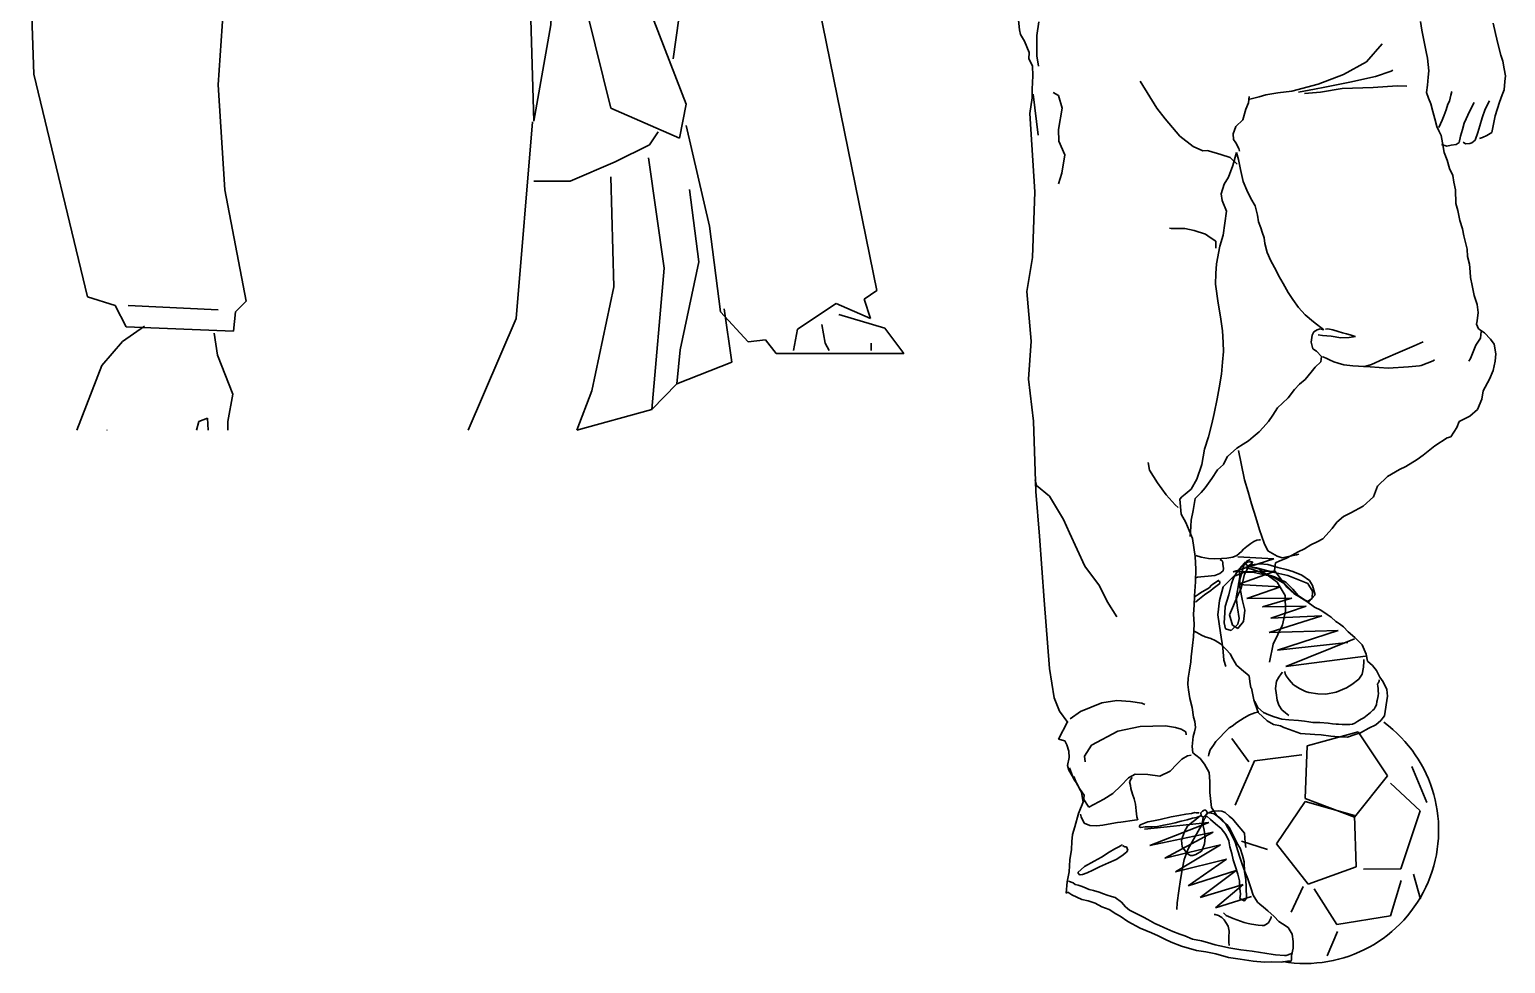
# Model space of a CAD drawing. Header units: millimetres. Extents: x -37049 to 129367, y 25385 to 90033.
# Drawn here: x 33742 to 34675, y 41241 to 41832 of the extents above; entities that cross this region are included whole.
import ezdxf

# ---------------------------------------------------------------- set-up
doc = ezdxf.new("R2010")
doc.units = ezdxf.units.MM
doc.header["$MEASUREMENT"] = 0
doc.linetypes.add('ACAD_ISO03W100', pattern=[30, 12, -18])
doc.layers.add('NKHUAT1', color=54, linetype='ACAD_ISO03W100', lineweight=15)
doc.layers.add('NNGUOI', color=2, linetype='Continuous', lineweight=30)

# ---------------------------------------------------------------- blocks, each defined once
blk = doc.blocks.new('A$C487950CD')
at = {"layer": 'NNGUOI', "ltscale": 1.4}
for p, q in [((310.03, 755.97), (263.91, 753.94)), ((348.69, 747.84), (310.03, 755.97)), ((263.91, 753.94), (235.43, 746.48)), ((366.33, 729.54), (348.69, 747.84)), ((235.43, 746.48), (217.11, 727.51)), ((258.49, 745.13), (234.07, 742.42)), ((281.55, 741.74), (258.49, 745.13)), ((289.69, 730.22), (281.55, 741.74)), ((289.01, 718.02), (289.69, 730.22)), ((377.86, 695.66), (366.33, 729.54)), ((217.11, 727.51), (208.29, 707.18)), ((279.51, 700.4), (289.01, 718.02)), ((208.29, 707.18), (206.94, 686.85)), ((268.66, 689.56), (279.51, 700.4)), ((377.86, 684.14), (377.86, 695.66)), ((206.94, 686.85), (210.33, 667.87)), ((251.02, 676), (258.49, 681.43)), ((258.49, 681.43), (268.66, 689.56)), ((375.82, 665.16), (377.86, 684.14)), ((232.03, 677.36), (223.89, 669.9)), ((239.49, 678.04), (232.03, 677.36)), ((246.96, 677.36), (239.49, 678.04)), ((250.35, 672.62), (246.96, 677.36)), ((210.33, 667.87), (219.15, 652.29)), ((223.89, 669.9), (223.89, 658.38)), ((316.82, 666.52), (325.63, 661.77)), ((338.52, 666.52), (316.82, 666.52)), ((337.84, 664.48), (332.42, 664.48)), ((333.09, 660.42), (337.84, 664.48)), ((354.8, 665.16), (365.65, 629.92)), ((358.87, 667.87), (371.75, 668.55)), ((371.08, 664.48), (360.22, 661.77)), ((368.36, 665.16), (362.26, 665.16)), ((371.75, 668.55), (371.08, 664.48)), ((381.25, 643.48), (375.82, 665.16)), ((219.83, 644.15), (223.22, 653.64)), ((223.89, 658.38), (227.29, 644.83)), ((325.63, 661.77), (333.09, 660.42)), ((219.15, 652.29), (219.83, 636.7)), ((227.29, 644.83), (240.17, 629.92)), ((219.83, 636.7), (215.76, 603.49)), ((380.57, 623.15), (381.25, 643.48)), ((240.17, 629.92), (248.99, 625.18)), ((248.99, 625.18), (253.74, 625.86)), ((365.65, 629.92), (359.55, 623.82)), ((375.82, 602.82), (380.57, 623.15)), ((355.48, 608.91), (330.38, 606.88)), ((330.38, 606.88), (346.66, 604.17)), ((215.76, 603.49), (220.5, 590.62)), ((364.97, 591.97), (375.82, 602.82)), ((220.5, 590.62), (227.96, 579.77)), ((240.17, 592.65), (256.45, 580.45)), ((363.61, 579.1), (364.97, 591.97)), ((227.96, 579.77), (223.22, 577.74)), ((256.45, 580.45), (280.87, 575.71)), ((352.08, 569.61), (363.61, 579.1)), ((223.22, 577.74), (219.83, 560.8)), ((241.53, 574.35), (225.25, 577.06)), ((318.85, 570.29), (241.53, 574.35)), ((280.87, 575.71), (308.68, 573)), ((297.15, 521.49), (318.85, 570.29)), ((219.83, 560.8), (268.66, 535.73)), ((318.85, 564.19), (328.35, 568.93)), ((328.35, 568.93), (335.81, 564.87)), ((335.81, 564.87), (341.23, 552.67)), ((367.68, 528.27), (336.48, 568.93)), ((336.48, 568.93), (352.08, 568.93)), ((352.08, 568.93), (367.68, 528.27)), ((215.68, 558.62), (195.34, 539.65)), ((231.96, 551.85), (269.94, 530.16)), ((326.99, 532.34), (314.1, 551.31)), ((341.23, 552.67), (342.59, 532.34)), ((363.54, 542.36), (397.46, 532.87)), ((195.34, 539.65), (168.21, 530.16)), ((227.89, 531.52), (200.76, 539.65)), ((268.66, 535.73), (288.33, 530.98)), ((342.59, 532.34), (326.99, 532.34)), ((397.46, 532.87), (424.59, 526.1)), ((143.79, 526.1), (113.95, 508.48)), ((168.21, 530.16), (143.79, 526.1)), ((244.17, 522.03), (227.89, 531.52)), ((269.94, 530.16), (301.14, 488.15)), ((288.33, 530.98), (297.15, 521.49)), ((326.92, 530.16), (343.2, 459.68)), ((373.04, 465.1), (341.84, 527.45)), ((368.97, 526.1), (387.96, 503.05)), ((393.39, 530.16), (405.6, 519.32)), ((424.59, 526.1), (455.79, 494.92)), ((255.02, 498.99), (244.17, 522.03)), ((405.6, 519.32), (416.45, 501.7)), ((113.95, 508.48), (92.24, 469.17)), ((280.8, 496.28), (255.02, 498.99)), ((269.94, 473.24), (280.8, 496.28)), ((387.96, 503.05), (401.53, 455.62)), ((416.45, 501.7), (404.24, 490.86)), ((455.79, 494.92), (466.64, 469.17)), ((301.14, 488.15), (326.92, 436.64)), ((404.24, 490.86), (430.01, 489.5)), ((430.01, 489.5), (427.3, 452.91)), ((92.24, 469.17), (47.48, 410.89)), ((280.8, 451.55), (269.94, 473.24)), ((466.64, 469.17), (491.05, 371.59)), ((343.2, 459.68), (349.98, 344.48)), ((383.89, 387.85), (373.04, 465.1)), ((305.21, 381.07), (280.8, 451.55)), ((401.53, 455.62), (404.24, 375.65)), ((427.3, 452.91), (416.45, 374.3)), ((326.92, 436.64), (333.7, 356.68)), ((47.48, 410.89), (21.7, 367.52)), ((394.74, 259.09), (383.89, 387.85)), ((316.07, 288.91), (305.21, 381.07)), ((404.24, 375.65), (394.74, 298.4)), ((416.45, 374.3), (401.53, 264.51)), ((435.44, 379.72), (424.59, 359.39)), ((21.7, 367.52), (6.78, 339.06)), ((491.05, 371.59), (496.48, 295.69)), ((333.7, 356.68), (329.63, 256.38)), ((424.59, 359.39), (406.95, 234.7)), ((124.8, 297.04), (156, 353.97)), ((156, 353.97), (158.71, 334.99)), ((6.78, 339.06), (0, 309.24)), ((349.98, 344.48), (352.69, 263.16)), ((0, 309.24), (2.71, 225.21)), ((116.66, 292.98), (124.8, 297.04)), ((123.44, 280.78), (116.66, 292.98)), ((496.48, 295.69), (503.26, 280.78)), ((119.37, 218.43), (123.44, 280.78)), ((318.78, 195.39), (316.07, 288.91)), ((503.26, 280.78), (499.19, 267.22)), ((352.69, 263.16), (367.61, 203.52)), ((499.19, 267.22), (535.82, 88.32)), ((329.63, 256.38), (318.78, 195.39)), ((415.09, 206.23), (394.74, 259.09)), ((2.71, 225.21), (36.63, 84.25)), ((123.44, 152.02), (119.37, 218.43)), ((411.02, 184.55), (415.09, 206.23)), ((367.61, 203.52), (411.02, 184.55)), ((307.73, 70.66), (318.09, 194.89)), ((392.03, 180.48), (397.46, 188.61)), ((430.01, 128.98), (415.09, 192.68)), ((370.33, 169.64), (392.03, 180.48)), ((341.84, 157.44), (370.33, 169.64)), ((391.37, 172.11), (401.32, 102.52)), ((367.49, 160.18), (369.48, 90.59)), ((137.01, 81.54), (123.44, 152.02)), ((318.78, 157.44), (341.84, 157.44)), ((417.25, 152.23), (423.22, 106.5)), ((436.79, 74.77), (430.01, 128.98)), ((423.22, 106.5), (411.28, 50.82)), ((401.32, 102.52), (393.36, 13.04)), ((36.63, 84.25), (54.26, 78.83)), ((369.48, 90.59), (355.55, 24.97)), ((535.82, 88.32), (527.68, 82.9)), ((54.26, 78.83), (61.04, 65.28)), ((62.4, 78.83), (119.37, 76.12)), ((128.87, 62.57), (130.22, 74.77)), ((130.22, 74.77), (137.01, 81.54)), ((454.43, 55.79), (436.79, 74.77)), ((439.14, 76.67), (443.96, 42.93)), ((510.05, 80.19), (485.63, 63.92)), ((531.75, 70.7), (510.05, 80.19)), ((527.68, 82.9), (531.75, 70.7)), ((72.7, 65.68), (58.71, 56)), ((277.26, 0), (307.73, 70.66)), ((503.07, 54.93), (500.92, 66.75)), ((511.67, 73.2), (540.72, 64.6)), ((58.71, 56), (45.8, 40.95)), ((61.04, 65.28), (128.87, 62.57)), ((118.96, 47.4), (116.81, 61.38)), ((465.28, 57.15), (454.43, 55.79)), ((472.14, 48.58), (465.28, 57.15)), ((485.63, 63.92), (482.93, 50.46)), ((128.65, 22.68), (118.96, 47.4)), ((411.28, 50.82), (409.32, 29.38)), ((505.59, 50.46), (503.07, 54.93)), ((532.12, 54.93), (532.12, 50.46)), ((45.8, 40.95), (29.98, 0)), ((125.42, 5.48), (128.65, 22.68)), ((355.55, 24.97), (346.03, 0)), ((48.93, 0), (49.03, 0.1)), ((49.03, 0.1), (48.99, 0)), ((105.63, 0), (107.13, 5.48)), ((107.13, 5.48), (112.51, 7.63)), ((112.51, 7.63), (113.05, 0)), ((125.42, 0), (125.42, 5.48))]:
    blk.add_line(p, q, dxfattribs=at)
at = {"layer": 'NNGUOI'}
for points in [[(472.14, 48.58), (552.75, 48.58), (540.72, 64.6)], [(346.03, 0), (346.03, 0), (393.36, 13.04), (409.32, 29.38), (443.96, 42.93)]]:
    blk.add_lwpolyline(points, dxfattribs=at)
blk = doc.blocks.new('A$C35621069')
at = {"layer": 'NNGUOI'}
for p, q in [((106.46, 595.58), (107.29, 589.51)), ((107.29, 589.51), (107.88, 586.7)), ((119.51, 594.56), (118.16, 586.01)), ((361.63, 589.36), (360.76, 594.82)), ((363.23, 580.93), (361.63, 589.36)), ((408.06, 587.19), (406.65, 593.76)), ((107.88, 586.7), (110.36, 582.37)), ((110.36, 582.37), (111.82, 578.72)), ((111.82, 578.72), (113.28, 575.23)), ((118.16, 586.01), (118.18, 579.38)), ((118.18, 579.38), (118.22, 573.05)), ((326.55, 569.27), (336.5, 580.79)), ((364.26, 575.61), (363.23, 580.93)), ((409.9, 579.97), (408.06, 587.19)), ((411.47, 573.54), (409.9, 579.97)), ((113.28, 575.23), (113.17, 571.23)), ((113.17, 571.23), (115.49, 566.75)), ((118.22, 573.05), (119.19, 566.66)), ((312.11, 561.33), (326.55, 569.27)), ((365.22, 571.54), (364.26, 575.61)), ((365.93, 563.62), (365.22, 571.54)), ((412.76, 569.75), (411.47, 573.54)), ((413.67, 564.91), (412.76, 569.75)), ((115.69, 560.42), (115.28, 551.96)), ((115.49, 566.75), (115.69, 560.42)), ((295.99, 555.13), (312.11, 561.33)), ((316.01, 556.48), (332.31, 560.13)), ((332.31, 560.13), (342.14, 563.38)), ((342.14, 563.38), (343.31, 563.98)), ((365.66, 559.63), (365.93, 563.62)), ((414.45, 560.39), (413.67, 564.91)), ((414.06, 556.87), (414.45, 560.39)), ((115.28, 551.96), (115.22, 546.57)), ((193.94, 540.09), (183.48, 557.18)), ((270.54, 549.65), (279.4, 550.73)), ((279.4, 550.73), (295.99, 555.13)), ((283.51, 550.1), (293.6, 552.09)), ((293.6, 552.09), (300.19, 553.32)), ((297.55, 550.21), (311.18, 552.44)), ((300.19, 553.32), (316.01, 556.48)), ((311.18, 552.44), (330.9, 553)), ((330.9, 553), (346, 554.06)), ((346, 554.06), (352.07, 554.02)), ((364.56, 549.99), (365.17, 554.57)), ((365.17, 554.57), (365.66, 559.63)), ((380.48, 550.62), (379.86, 548.2)), ((412.27, 548.5), (413.56, 551.66)), ((413.56, 551.66), (414.06, 556.87)), ((115.22, 546.57), (113.71, 536.64)), ((119.06, 522.97), (115.92, 548.95)), ((128.45, 549.98), (131.9, 548.1)), ((131.9, 548.1), (134.12, 539.99)), ((250.28, 539.41), (251.91, 543.42)), ((251.91, 543.42), (252.33, 547.35)), ((252.79, 545.74), (258.66, 547.28)), ((258.66, 547.28), (262.99, 548.51)), ((262.99, 548.51), (270.54, 549.65)), ((287.29, 549.34), (297.55, 550.21)), ((365.7, 546.36), (364.56, 549.99)), ((367.31, 542.71), (365.7, 546.36)), ((368.53, 537.85), (367.31, 542.71)), ((377.94, 542.46), (376.93, 538.98)), ((379, 544.55), (377.94, 542.46)), ((379.86, 548.2), (379, 544.55)), ((391.85, 538.3), (394.67, 543.66)), ((401.64, 539.49), (404.3, 544.56)), ((407.84, 535.22), (410.57, 543.83)), ((410.57, 543.83), (412.27, 548.5)), ((113.71, 536.64), (116.85, 487.03)), ((134.12, 539.99), (131.88, 526.59)), ((199.24, 533.34), (193.94, 540.09)), ((208.58, 522.38), (199.24, 533.34)), ((243.95, 528.35), (248.42, 532.56)), ((248.42, 532.56), (250.28, 539.41)), ((369.77, 533.29), (368.53, 537.85)), ((370.98, 528.43), (369.77, 533.29)), ((374.48, 532.36), (372.32, 527.72)), ((375.79, 535.67), (374.48, 532.36)), ((376.93, 538.98), (375.79, 535.67)), ((388.4, 530.51), (391.85, 538.3)), ((398.15, 528.78), (399.73, 533.91)), ((399.73, 533.91), (401.64, 539.49)), ((405.74, 524.57), (407.84, 535.22)), ((131.88, 526.59), (132.13, 519.08)), ((242.18, 523.86), (243.95, 528.35)), ((242.44, 520.13), (242.18, 523.86)), ((372.35, 525.71), (370.98, 528.43)), ((373.84, 522.68), (372.35, 525.71)), ((374.62, 518.16), (373.84, 522.68)), ((386, 522.34), (387.21, 526.57)), ((387.21, 526.57), (388.4, 530.51)), ((395.25, 519.87), (396.95, 524.54)), ((396.95, 524.54), (398.15, 528.78)), ((399.98, 521.4), (402.69, 522.77)), ((402.69, 522.77), (405.74, 524.57)), ((132.13, 519.08), (135.91, 510.43)), ((216.92, 515.69), (208.58, 522.38)), ((223.18, 513.1), (216.92, 515.69)), ((225.93, 513.29), (223.18, 513.1)), ((226.63, 513.1), (225.93, 513.29)), ((243.89, 518.08), (242.44, 520.13)), ((245.96, 514.43), (243.89, 518.08)), ((246.24, 512.86), (245.96, 514.43)), ((373.93, 517.13), (377.4, 515.97)), ((375.74, 511.91), (374.62, 518.16)), ((377.4, 515.97), (380.07, 516.72)), ((380.07, 516.72), (383.19, 517.13)), ((383.19, 517.13), (385.12, 518.38)), ((385.12, 518.38), (386, 522.34)), ((387.6, 518.53), (389.07, 517.5)), ((389.07, 517.5), (392.01, 517.62)), ((392.01, 517.62), (393.27, 518)), ((393.27, 518), (395.25, 519.87)), ((398.08, 520.76), (399.98, 521.4)), ((135.91, 510.43), (133.95, 499.01)), ((234.54, 510.7), (226.63, 513.1)), ((240.48, 508.75), (234.54, 510.7)), ((244.78, 504.55), (240.48, 508.75)), ((242.09, 503.86), (244.49, 512.03)), ((244.49, 512.03), (245.74, 507.63)), ((245.74, 507.63), (246.86, 501.23)), ((377.59, 507.16), (375.74, 511.91)), ((379.08, 501.82), (377.59, 507.16)), ((133.95, 499.01), (131.8, 492.15)), ((236.52, 491.89), (239.29, 496.49)), ((239.29, 496.49), (242.09, 503.86)), ((246.86, 501.23), (248.67, 493.71)), ((381.25, 497.36), (379.08, 501.82)), ((381.9, 493.15), (381.25, 497.36)), ((116.85, 487.03), (115.46, 445.59)), ((234.72, 485.84), (236.52, 491.89)), ((235.37, 481.64), (234.72, 485.84)), ((248.67, 493.71), (250.92, 488.16)), ((250.92, 488.16), (253.5, 482.9)), ((382.82, 488.46), (381.9, 493.15)), ((383.15, 479.65), (382.82, 488.46)), ((238, 474.83), (235.37, 481.64)), ((253.5, 482.9), (256.12, 478.25)), ((256.12, 478.25), (257.57, 472.29)), ((384.26, 475.41), (383.15, 479.65)), ((236.06, 459.69), (238, 474.83)), ((257.57, 472.29), (258.23, 468.24)), ((258.23, 468.24), (259.81, 464.27)), ((385.53, 469), (384.26, 475.41)), ((387.19, 463.8), (385.53, 469)), ((203.09, 464.02), (202.08, 464.1)), ((211.65, 464.02), (203.09, 464.02)), ((217.54, 462.65), (211.65, 464.02)), ((224.75, 460.32), (217.54, 462.65)), ((227.68, 458.14), (224.75, 460.32)), ((231.36, 455.86), (227.68, 458.14)), ((233.9, 452.74), (236.06, 459.69)), ((259.81, 464.27), (260.72, 461.59)), ((260.72, 461.59), (261.87, 458.12)), ((261.87, 458.12), (262.39, 454.38)), ((388.12, 459.26), (387.19, 463.8)), ((390.18, 450.8), (388.12, 459.26)), ((231.42, 451.4), (231.36, 455.86)), ((231.77, 441.62), (233.9, 452.74)), ((262.39, 454.38), (263.87, 448.73)), ((263.87, 448.73), (266.14, 443.49)), ((390.48, 446.15), (390.18, 450.8)), ((115.46, 445.59), (111.86, 424.08)), ((231.36, 435.48), (231.77, 441.62)), ((266.14, 443.49), (269.44, 437.41)), ((391.7, 441.29), (390.48, 446.15)), ((392.16, 436.63), (391.7, 441.29)), ((231.07, 428.71), (231.36, 435.48)), ((269.44, 437.41), (270.92, 434.23)), ((270.92, 434.23), (273.82, 429.1)), ((392.38, 432.91), (392.16, 436.63)), ((393.43, 427.91), (392.38, 432.91)), ((111.86, 424.08), (114.54, 392.78)), ((232.74, 416.72), (231.07, 428.71)), ((273.82, 429.1), (276.99, 423.49)), ((276.99, 423.49), (280.08, 418.96)), ((394.56, 421.66), (393.43, 427.91)), ((396.48, 415.83), (394.56, 421.66)), ((234.32, 408.13), (232.74, 416.72)), ((280.08, 418.96), (283.6, 413.95)), ((283.6, 413.95), (287.77, 409.35)), ((397.08, 410.85), (396.48, 415.83)), ((396.56, 405.49), (397.08, 410.85)), ((235.58, 399.26), (234.32, 408.13)), ((287.77, 409.35), (293.03, 404.99)), ((293.03, 404.99), (299.64, 399.92)), ((396.12, 403.51), (396.56, 405.49)), ((397.46, 400.49), (396.12, 403.51)), ((114.54, 392.78), (112.93, 368.68)), ((236.01, 391.82), (235.58, 399.26)), ((292.31, 396.4), (291.56, 392.13)), ((291.56, 392.13), (292.66, 387.89)), ((293.23, 398.65), (292.31, 396.4)), ((295.47, 399.89), (293.23, 398.65)), ((297.35, 400.38), (295.47, 399.89)), ((298.78, 396.31), (296.07, 396.64)), ((299.64, 399.92), (297.35, 400.38)), ((304.18, 395.92), (298.78, 396.31)), ((300.66, 400.34), (302.22, 400.4)), ((302.22, 400.4), (305.29, 399.85)), ((310.41, 394.76), (304.18, 395.92)), ((305.29, 399.85), (308.75, 398.7)), ((308.75, 398.7), (311.41, 397.91)), ((315.6, 394.97), (310.41, 394.76)), ((311.41, 397.91), (313.97, 397.22)), ((313.97, 397.22), (316.26, 396.66)), ((319.63, 395.56), (315.6, 394.97)), ((316.26, 396.66), (317.51, 396.18)), ((317.51, 396.18), (318.74, 395.91)), ((318.74, 395.91), (319.63, 395.56)), ((356.8, 389.7), (362.42, 392.35)), ((398.67, 394.57), (395.77, 390.16)), ((401.15, 397.93), (397.46, 400.49)), ((399.06, 398.86), (398.67, 394.57)), ((404.9, 393.98), (401.15, 397.93)), ((407.3, 390.73), (404.9, 393.98)), ((235.64, 379.36), (236.25, 386.1)), ((236.25, 386.1), (236.01, 391.82)), ((292.66, 387.89), (294.88, 386.36)), ((294.88, 386.36), (298.05, 383.06)), ((298.05, 383.06), (297.67, 379.69)), ((298.93, 382.93), (298.93, 382.88)), ((298.93, 382.88), (300.99, 381.95)), ((337.09, 381.39), (347.95, 386)), ((347.95, 386), (356.8, 389.7)), ((393.99, 385.88), (392.37, 381.77)), ((395.77, 390.16), (393.99, 385.88)), ((408.44, 384.64), (407.3, 390.73)), ((407.98, 380.05), (408.44, 384.64)), ((234.83, 371.85), (235.64, 379.36)), ((294.05, 376.23), (291.52, 373.01)), ((297.67, 379.69), (294.05, 376.23)), ((300.99, 381.95), (303.15, 380.87)), ((303.15, 380.87), (305.93, 379.52)), ((305.93, 379.52), (308.76, 378.74)), ((308.76, 378.74), (312.29, 377.76)), ((312.29, 377.76), (317.88, 377.17)), ((317.88, 377.17), (328.86, 376.4)), ((324.78, 376.48), (329.79, 378.01)), ((328.86, 376.4), (340.18, 375.66)), ((329.79, 378.01), (337.09, 381.39)), ((340.18, 375.66), (353.21, 376.46)), ((353.21, 376.46), (360.1, 377.1)), ((360.1, 377.1), (361.21, 377.38)), ((361.21, 377.38), (368.82, 380.17)), ((368.82, 380.17), (369.64, 380.85)), ((392.37, 381.77), (391.37, 380)), ((404.45, 368.71), (406.66, 374.12)), ((406.66, 374.12), (407.98, 380.05)), ((112.93, 368.68), (116.11, 342.18)), ((233.33, 363.16), (234.83, 371.85)), ((284.23, 365.47), (281.07, 362.13)), ((287.82, 368.47), (284.23, 365.47)), ((291.52, 373.01), (287.82, 368.47)), ((400.25, 361.28), (404.45, 368.71)), ((230.25, 347.02), (232.24, 356.14)), ((232.24, 356.14), (233.33, 363.16)), ((277.02, 356.85), (273.41, 353.55)), ((281.07, 362.13), (277.02, 356.85)), ((396.68, 349.49), (399.58, 355.93)), ((399.58, 355.93), (400.25, 361.28)), ((228.88, 340.47), (230.25, 347.02)), ((267.35, 345.93), (264.6, 341.79)), ((270.27, 350.52), (267.35, 345.93)), ((273.41, 353.55), (270.27, 350.52)), ((391.92, 345.18), (396.68, 349.49)), ((116.11, 342.18), (117.58, 297.53)), ((226.63, 332.14), (228.88, 340.47)), ((261.28, 338.16), (258.62, 335.41)), ((264.6, 341.79), (261.28, 338.16)), ((379.8, 332.26), (383.59, 338.18)), ((383.59, 338.18), (385.23, 341.92)), ((385.23, 341.92), (391.92, 345.18)), ((224.11, 324.44), (226.63, 332.14)), ((248.54, 327.6), (244.51, 324.93)), ((252.07, 329.67), (248.54, 327.6)), ((255.02, 332.25), (252.07, 329.67)), ((258.62, 335.41), (255.02, 332.25)), ((369.7, 326.46), (377.59, 331.48)), ((377.59, 331.48), (379.8, 332.26)), ((222.38, 314.69), (224.11, 324.44)), ((238.76, 319.76), (236.12, 314.85)), ((244.51, 324.93), (238.76, 319.76)), ((247.26, 315.34), (245.64, 323.47)), ((351.4, 313.49), (358.64, 317.94)), ((358.64, 317.94), (362.37, 320.62)), ((362.37, 320.62), (369.7, 326.46)), ((189.36, 311.19), (188.47, 315.96)), ((194.49, 303.05), (189.36, 311.19)), ((219.3, 305.48), (222.38, 314.69)), ((232.34, 311.4), (228.89, 305.92)), ((236.11, 314.7), (232.34, 311.4)), ((236.12, 314.85), (236.11, 314.7)), ((249.5, 305.01), (247.26, 315.34)), ((339.87, 307.01), (347.42, 311.59)), ((347.42, 311.59), (351.4, 313.49)), ((117.12, 305), (117.93, 301.37)), ((117.93, 301.37), (126.14, 294.59)), ((199.85, 295.49), (194.49, 303.05)), ((211.88, 295.95), (215.64, 299.1)), ((215.64, 299.1), (219.3, 305.48)), ((224.64, 300.04), (221.97, 296.98)), ((228.89, 305.92), (224.64, 300.04)), ((251.77, 297.46), (249.5, 305.01)), ((330.99, 294.18), (333.45, 300.96)), ((333.45, 300.96), (339.87, 307.01)), ((117.58, 297.53), (119.88, 269.31)), ((126.14, 294.59), (135.04, 279.83)), ((205.55, 289.1), (199.85, 295.49)), ((208.58, 292.78), (209.76, 294.24)), ((209.49, 283.31), (208.58, 292.78)), ((209.76, 294.24), (211.88, 295.95)), ((218.33, 293.21), (216.89, 285.59)), ((221.97, 296.98), (218.33, 293.21)), ((253.89, 289.91), (251.77, 297.46)), ((256.7, 281.09), (253.89, 289.91)), ((324.43, 288.29), (330.99, 294.18)), ((207.46, 287.43), (205.55, 289.1)), ((212.38, 278.03), (209.49, 283.31)), ((216.89, 285.59), (215.72, 279.5)), ((258.96, 273.38), (256.7, 281.09)), ((307.87, 278.29), (312.12, 281.86)), ((312.12, 281.86), (316.75, 284.18)), ((316.75, 284.18), (324.43, 288.29)), ((135.04, 279.83), (138.8, 271.59)), ((138.8, 271.59), (148.42, 250.51)), ((216.64, 267.87), (212.38, 278.03)), ((215.36, 271.81), (215.03, 269.21)), ((215.72, 279.5), (215.36, 271.81)), ((261.78, 264.86), (258.96, 273.38)), ((298.99, 267.62), (304.83, 274.33)), ((304.83, 274.33), (307.87, 278.29)), ((119.88, 269.31), (122.71, 228.85)), ((218.35, 256.5), (216.64, 267.87)), ((250.93, 262.88), (248.85, 261.11)), ((253.47, 264.84), (250.93, 262.88)), ((255.39, 266.08), (253.47, 264.84)), ((257.34, 266.93), (255.39, 266.08)), ((258.94, 267.04), (257.34, 266.93)), ((259.61, 267.01), (258.94, 267.04)), ((264.24, 260.07), (261.78, 264.86)), ((283.48, 259.4), (287.32, 261.46)), ((287.32, 261.46), (291.33, 263.82)), ((291.33, 263.82), (295.31, 265.71)), ((295.31, 265.71), (298.99, 267.62)), ((218.59, 248.61), (218.35, 256.5)), ((222.03, 256.07), (218.67, 257.26)), ((226.7, 255.32), (222.03, 256.07)), ((230.4, 255.11), (226.7, 255.32)), ((234.87, 255.26), (230.4, 255.11)), ((234.04, 254.69), (235.45, 253.6)), ((238.27, 255.5), (234.87, 255.26)), ((235.45, 253.6), (235.78, 252.83)), ((235.78, 252.83), (235.72, 251.68)), ((242.17, 256.09), (238.27, 255.5)), ((244.57, 257.21), (242.17, 256.09)), ((242.35, 246.87), (268, 255.04)), ((247.54, 259.63), (244.57, 257.21)), ((268, 255.04), (245.3, 256.35)), ((246.03, 248.79), (249.45, 252.44)), ((248.85, 261.11), (247.54, 259.63)), ((250.08, 252.01), (248.31, 250.54)), ((249.95, 253.03), (249.3, 251.76)), ((249.45, 252.44), (249.95, 253.03)), ((251.43, 252.86), (250.08, 252.01)), ((251.17, 253.71), (250.12, 252.49)), ((250.12, 252.49), (250.39, 251.48)), ((252.79, 254.5), (251.17, 253.71)), ((252.61, 253.22), (251.43, 252.86)), ((254.49, 253.11), (252.61, 253.22)), ((252.69, 251.04), (254.59, 252.6)), ((253.12, 254.52), (252.79, 254.5)), ((254.59, 252.6), (254.49, 253.11)), ((270.04, 256.75), (264.24, 260.07)), ((268.36, 247.76), (269.14, 252.49)), ((269.14, 252.49), (271.68, 253.71)), ((273.36, 255.76), (270.04, 256.75)), ((271.68, 253.71), (275.48, 255.16)), ((278.22, 256.82), (273.36, 255.76)), ((275.48, 255.16), (279.64, 257.35)), ((282.27, 257.48), (278.22, 256.82)), ((279.64, 257.35), (283.48, 259.4)), ((283.85, 257.99), (282.27, 257.48)), ((148.42, 250.51), (157.73, 237.91)), ((218.51, 240.45), (218.59, 248.61)), ((219.7, 243.51), (218.66, 243.12)), ((221.83, 243.74), (219.7, 243.51)), ((226.49, 244.02), (221.83, 243.74)), ((230.67, 244.55), (226.49, 244.02)), ((233.79, 245.84), (230.67, 244.55)), ((236.01, 247.54), (233.79, 245.84)), ((235.72, 251.68), (236.12, 248.85)), ((236.12, 248.85), (236.01, 247.54)), ((242.49, 243.91), (236.05, 237.44)), ((242.72, 243.53), (241.14, 239.23)), ((267.88, 247.31), (242.35, 246.87)), ((247.96, 246), (242.49, 243.91)), ((245.01, 247.14), (242.72, 243.53)), ((246.94, 249.1), (245.01, 247.14)), ((245.26, 238.76), (268.16, 247.13)), ((245.49, 237.27), (246.44, 243.91)), ((246.44, 243.91), (246.03, 248.79)), ((249.3, 251.76), (246.43, 242.01)), ((248.31, 250.54), (246.94, 249.1)), ((247.3, 236.33), (249.55, 245.32)), ((248.61, 246.36), (247.96, 246)), ((254.68, 246.55), (248.61, 246.36)), ((249.55, 245.32), (251.8, 249.52)), ((250.05, 249.63), (251.82, 250.19)), ((255.45, 247.99), (250.05, 249.63)), ((250.39, 251.48), (251.78, 250.66)), ((251.78, 250.66), (252.69, 251.04)), ((251.8, 249.52), (252.34, 250.42)), ((251.82, 250.19), (257.03, 249.29)), ((252.34, 250.42), (253.62, 251.15)), ((253.62, 251.15), (259.13, 251.89)), ((254.08, 249.48), (258.61, 248.76)), ((266.84, 243.91), (254.68, 246.55)), ((263.19, 245.4), (255.45, 247.99)), ((257.03, 249.29), (267.38, 246.72)), ((258.61, 248.76), (270.11, 240.22)), ((259.13, 251.89), (264.11, 251.45)), ((268.33, 243.66), (263.19, 245.4)), ((264.11, 251.45), (270.46, 249.63)), ((274.93, 239.21), (266.84, 243.91)), ((267.38, 246.72), (276.84, 244.53)), ((275.67, 240.21), (268.33, 243.66)), ((268.5, 247.6), (268.36, 247.76)), ((272.18, 242.57), (268.5, 247.6)), ((270.46, 249.63), (275.77, 248.26)), ((275.77, 248.26), (279.94, 247.01)), ((276.84, 244.53), (289.44, 239.39)), ((279.94, 247.01), (285.59, 244.67)), ((285.59, 244.67), (290.51, 241.33)), ((157.73, 237.91), (162.56, 228.11)), ((217.77, 231.7), (218.51, 240.45)), ((221.67, 233.59), (220.14, 232.49)), ((227.06, 236.78), (221.67, 233.59)), ((228.12, 235.03), (224.16, 232.33)), ((228.62, 238.39), (227.06, 236.78)), ((229.71, 236.21), (228.12, 235.03)), ((233.21, 241.64), (228.62, 238.39)), ((232.18, 238.16), (229.71, 236.21)), ((233.83, 239.55), (232.18, 238.16)), ((232.58, 241.08), (233.75, 240.73)), ((236.05, 237.44), (233.65, 228.76)), ((233.75, 240.73), (233.83, 239.55)), ((241.14, 239.23), (239.55, 232.3)), ((244.22, 230.65), (245.49, 237.27)), ((272.25, 237.36), (245.26, 238.76)), ((245.36, 232.47), (247.3, 236.33)), ((246.43, 242.01), (246.58, 237.03)), ((246.58, 237.03), (248.19, 228.39)), ((250.88, 230.04), (272.25, 237.36)), ((270.11, 240.22), (275.24, 231.91)), ((276.14, 237.22), (272.18, 242.57)), ((281.63, 232.43), (274.93, 239.21)), ((280.05, 235.81), (275.67, 240.21)), ((278.89, 234.57), (276.14, 237.22)), ((280.94, 232.89), (278.89, 234.57)), ((283.41, 231.88), (280.05, 235.81)), ((289.44, 239.39), (292.46, 234.5)), ((290.51, 241.33), (292.4, 238.14)), ((292.46, 234.5), (292.31, 229.97)), ((292.4, 238.14), (294.02, 232.27)), ((122.71, 228.85), (126.06, 185.69)), ((162.56, 228.11), (168.64, 218.31)), ((217.3, 220.01), (217.53, 225.7)), ((217.53, 225.7), (217.77, 231.7)), ((220.14, 232.49), (218.35, 231.22)), ((219.92, 228.91), (218.54, 227.59)), ((224.16, 232.33), (219.92, 228.91)), ((233.65, 228.76), (232.61, 219.7)), ((237.13, 224.88), (236.94, 220.91)), ((239.55, 232.3), (237.13, 224.88)), ((239.91, 219.57), (245.36, 232.47)), ((244.95, 224.08), (244.22, 230.65)), ((246.02, 217.27), (244.95, 224.08)), ((248.19, 228.39), (249.6, 222.63)), ((279.31, 230.21), (250.88, 230.04)), ((260.9, 224.61), (279.31, 230.21)), ((288.36, 225.18), (260.9, 224.61)), ((266.08, 217.44), (288.36, 225.18)), ((275.24, 231.91), (275.27, 221.89)), ((283.76, 231.31), (280.94, 232.89)), ((289.3, 228.02), (281.63, 232.43)), ((288.04, 228.72), (283.41, 231.88)), ((288.94, 228.04), (283.76, 231.31)), ((290.04, 227.95), (288.04, 228.72)), ((293.64, 224.48), (288.94, 228.04)), ((292.31, 229.97), (289.3, 228.02)), ((294.02, 232.27), (290.04, 227.95)), ((297.68, 222.52), (293.64, 224.48)), ((217.66, 213.82), (217.3, 220.01)), ((232.61, 219.7), (234.35, 208.18)), ((236.94, 220.91), (236.58, 214.55)), ((241.84, 213.02), (239.91, 219.57)), ((245.33, 213.74), (246.02, 217.27)), ((248.89, 215.49), (245.33, 210.96)), ((249.6, 222.63), (248.89, 215.49)), ((265.11, 208.46), (298.43, 218.95)), ((298.43, 218.95), (266.08, 217.44)), ((275.27, 221.89), (273.54, 213.21)), ((301.81, 219.77), (297.68, 222.52)), ((304.17, 218.07), (301.81, 219.77)), ((307.23, 215.4), (304.17, 218.07)), ((308.27, 214.87), (307.23, 215.4)), ((309.44, 213.87), (308.27, 214.87)), ((216.6, 200.16), (217.13, 205.83)), ((217.13, 205.83), (217.66, 213.82)), ((217.67, 209.34), (219.31, 208.46)), ((219.31, 208.46), (222.28, 206.72)), ((222.28, 206.72), (224.67, 205.64)), ((224.67, 205.64), (228.15, 204.63)), ((234.35, 208.18), (235.75, 198.73)), ((236.58, 214.55), (237.52, 210.73)), ((237.52, 210.73), (240.99, 209.79)), ((240.99, 209.79), (245.33, 213.74)), ((245.33, 210.96), (241.84, 213.02)), ((308.77, 209.78), (265.11, 208.46)), ((273.54, 213.21), (267.49, 201.11)), ((270.31, 197.26), (308.77, 209.78)), ((312.1, 212.15), (309.44, 213.87)), ((314.97, 208.87), (312.1, 212.15)), ((319.2, 205.35), (314.97, 208.87)), ((323.83, 200.72), (319.2, 205.35)), ((215.82, 193.12), (216.6, 200.16)), ((228.15, 204.63), (230.85, 203.38)), ((230.85, 203.38), (234.26, 201.3)), ((234.26, 201.3), (237.88, 197.82)), ((235.75, 198.73), (236.36, 190.89)), ((237.88, 197.82), (240.32, 195.03)), ((267.49, 201.11), (265.34, 189.75)), ((314.85, 202.24), (270.31, 197.26)), ((275.57, 187.02), (318.98, 204.47)), ((326.37, 194.85), (323.83, 200.72)), ((214.64, 184.71), (215.6, 189.89)), ((215.6, 189.89), (215.82, 193.12)), ((236.36, 190.89), (237.57, 186.97)), ((240.32, 195.03), (242.11, 191.83)), ((242.11, 191.83), (244.31, 187.82)), ((244.31, 187.82), (247.51, 184.99)), ((325.96, 193.55), (275.57, 187.02)), ((324.59, 186.48), (324.87, 190.11)), ((324.87, 190.11), (324.91, 191.46)), ((327.15, 190.32), (326.37, 194.85)), ((330.36, 187.64), (327.15, 190.32)), ((332.93, 184.54), (330.36, 187.64)), ((126.06, 185.69), (129.17, 167.19)), ((213.72, 175.52), (213.84, 179.68)), ((213.84, 179.68), (214.64, 184.71)), ((247.51, 184.99), (252.33, 180.97)), ((252.33, 180.97), (252.88, 177.54)), ((252.88, 177.54), (253.53, 173.48)), ((269.61, 177.61), (268.99, 173.05)), ((271.16, 180.29), (269.61, 177.61)), ((272.69, 182.3), (271.16, 180.29)), ((273.49, 183.35), (272.69, 182.3)), ((274.99, 183.81), (275.1, 182.27)), ((275.1, 182.27), (275.86, 181.02)), ((275.86, 181.02), (277.63, 178.61)), ((277.63, 178.61), (278.94, 177.11)), ((317.39, 175.57), (321.77, 178.88)), ((321.77, 178.88), (323.76, 182.07)), ((323.76, 182.07), (324.59, 186.48)), ((334.96, 180.24), (332.93, 184.54)), ((334.57, 177.6), (333.92, 176.44)), ((334.51, 178.54), (334.57, 177.6)), ((337.07, 177.17), (334.96, 180.24)), ((213.95, 172.11), (213.72, 175.52)), ((214.83, 166.81), (213.95, 172.11)), ((253.53, 173.48), (253.83, 173.31)), ((253.83, 173.31), (255.33, 165.8)), ((268.99, 173.05), (269.39, 170.23)), ((269.39, 170.23), (270.1, 165.76)), ((278.94, 177.11), (280.47, 175.4)), ((280.47, 175.4), (284.18, 172.97)), ((284.18, 172.97), (288.06, 171.14)), ((288.06, 171.14), (290.11, 170.49)), ((290.11, 170.49), (295.72, 169.61)), ((295.72, 169.61), (300.82, 169.5)), ((300.82, 169.5), (307.49, 170.71)), ((307.49, 170.71), (313.85, 173.46)), ((313.85, 173.46), (317.39, 175.57)), ((333.92, 176.44), (333.49, 175.94)), ((333.49, 175.94), (333.8, 174.38)), ((334.01, 168.49), (333.69, 167.32)), ((333.8, 174.38), (333.94, 173.28)), ((333.94, 173.28), (333.95, 171.26)), ((333.95, 171.26), (334.09, 170.12)), ((334.09, 170.12), (334.01, 168.49)), ((339.52, 172.37), (337.07, 177.17)), ((337.96, 155.82), (339.86, 168.19)), ((339.86, 168.19), (339.52, 172.37)), ((129.17, 167.19), (132.56, 158.65)), ((132.56, 158.65), (137.67, 151.59)), ((159.17, 164), (145.73, 158.57)), ((168.74, 165.41), (159.17, 164)), ((177.35, 164.87), (168.74, 165.41)), ((184.47, 163.73), (177.35, 164.87)), ((186.33, 162.88), (184.47, 163.73)), ((216.3, 161), (214.83, 166.81)), ((217.13, 154.93), (216.3, 161)), ((255.33, 165.8), (258.05, 157.91)), ((257.92, 161.07), (255.92, 164.77)), ((261.49, 157.8), (257.92, 161.07)), ((270.1, 165.76), (271.06, 162.54)), ((271.06, 162.54), (273, 159.63)), ((273, 159.63), (275.36, 157.58)), ((330.56, 159.34), (329.12, 157.93)), ((331.38, 160.07), (330.56, 159.34)), ((332.11, 161.15), (331.38, 160.07)), ((332.86, 162.83), (332.11, 161.15)), ((333.19, 164.79), (332.86, 162.83)), ((333.41, 165.48), (333.19, 164.79)), ((333.69, 167.32), (333.41, 165.48)), ((137.64, 151.98), (131.82, 141.04)), ((145.73, 158.57), (139.29, 153.86)), ((199.56, 149.49), (183.43, 149.02)), ((205.72, 148.37), (199.56, 149.49)), ((218.03, 152.25), (217.13, 154.93)), ((218.54, 148.36), (218.03, 152.25)), ((241.58, 149.29), (244.67, 151.55)), ((244.67, 151.55), (249.18, 154.49)), ((249.18, 154.49), (252.55, 156.43)), ((252.55, 156.43), (256.03, 157.74)), ((256.03, 157.74), (258.54, 158.34)), ((258.05, 157.91), (263.71, 152.6)), ((264.8, 156.36), (261.49, 157.8)), ((263.71, 152.6), (267.72, 150.32)), ((268.1, 155.13), (264.8, 156.36)), ((267.72, 150.32), (272.29, 149.4)), ((273.15, 153.7), (268.1, 155.13)), ((272.29, 149.4), (274.38, 148.49)), ((277.53, 153.29), (273.15, 153.7)), ((275.36, 157.58), (277.4, 156.02)), ((283.65, 152.85), (277.53, 153.29)), ((287.37, 152.32), (283.65, 152.85)), ((290.21, 151.88), (287.37, 152.32)), ((292.56, 151.65), (290.21, 151.88)), ((297.13, 151.46), (292.56, 151.65)), ((302.24, 151.1), (297.13, 151.46)), ((305.01, 150.7), (302.24, 151.1)), ((307.36, 150.55), (305.01, 150.7)), ((308.91, 150.42), (307.36, 150.55)), ((311.25, 150.38), (308.91, 150.42)), ((311.32, 150.39), (311.25, 150.38)), ((313.33, 150.33), (311.32, 150.39)), ((316.08, 150.25), (313.33, 150.33)), ((317.54, 150.43), (316.08, 150.25)), ((317.67, 150.44), (317.54, 150.43)), ((319.29, 151.22), (317.67, 150.44)), ((321.15, 152.38), (319.29, 151.22)), ((323.2, 153.63), (321.15, 152.38)), ((324.81, 154.5), (323.2, 153.63)), ((327.04, 156.2), (324.81, 154.5)), ((329.12, 157.93), (327.04, 156.2)), ((328.03, 148), (332.48, 150.02)), ((332.48, 150.02), (335.59, 152.74)), ((335.59, 152.74), (337.96, 155.82)), ((131.82, 141.04), (135.85, 139.86)), ((169.41, 145.99), (152.62, 137.13)), ((183.43, 149.02), (169.41, 145.99)), ((209.39, 147.24), (205.72, 148.37)), ((212.4, 145.65), (209.39, 147.24)), ((212.53, 143.77), (212.4, 145.65)), ((216.36, 136.48), (216.92, 142.61)), ((216.92, 142.61), (217.89, 145.63)), ((217.89, 145.63), (218.54, 148.36)), ((231.38, 139.64), (233.69, 141.95)), ((233.69, 141.95), (237.01, 145.43)), ((237.01, 145.43), (239.81, 148.18)), ((239.81, 148.18), (241.58, 149.29)), ((252.11, 126.73), (241.52, 141.34)), ((274.38, 148.49), (278, 147.17)), ((278, 147.17), (284.93, 144.7)), ((284.93, 144.7), (293.98, 143.95)), ((321.34, 145.74), (289.17, 136.79)), ((293.98, 143.95), (297.83, 143.84)), ((297.83, 143.84), (303.94, 142.97)), ((303.94, 142.97), (309, 142.48)), ((309, 142.48), (314.53, 142.27)), ((314.53, 142.27), (318.79, 143.68)), ((318.79, 143.68), (322.89, 144.95)), ((339.78, 117.91), (321.34, 145.74)), ((322.89, 144.95), (328.03, 148)), ((135.85, 139.86), (137.17, 137.52)), ((137.17, 137.52), (138.45, 133.41)), ((138.45, 133.41), (138.56, 129.42)), ((152.62, 137.13), (148.27, 130.2)), ((215.67, 130.81), (213.34, 130.51)), ((216.71, 132.44), (216.36, 136.48)), ((218.61, 130.93), (216.71, 132.44)), ((221.4, 128.74), (218.61, 130.93)), ((226.74, 130.23), (226.98, 131.6)), ((226.98, 131.6), (227.77, 134.17)), ((227.77, 134.17), (229.83, 137.27)), ((229.83, 137.27), (231.38, 139.64)), ((285.79, 131.17), (255.85, 127.29)), ((289.17, 136.79), (287.73, 103.43)), ((138.56, 129.42), (137.59, 124.38)), ((137.59, 124.38), (138.29, 121.51)), ((138.29, 121.51), (140.52, 117.86)), ((138.8, 122.98), (141.43, 116.18)), ((148.27, 130.2), (148.65, 126.71)), ((206.66, 125.24), (202.51, 120.74)), ((209.81, 128.43), (206.66, 125.24)), ((213.34, 130.51), (209.81, 128.43)), ((224.24, 125.15), (221.4, 128.74)), ((227.14, 120.02), (224.24, 125.15)), ((255.85, 127.29), (243.45, 99.3)), ((364.71, 100.92), (355.31, 123.66)), ((140.52, 117.86), (142.04, 115.04)), ((141.51, 117.41), (143.23, 113.13)), ((142.04, 115.04), (143.68, 112.81)), ((143.23, 113.13), (145.18, 109.91)), ((143.68, 112.81), (145.05, 109.69)), ((176.17, 116.64), (171.19, 111.42)), ((180.33, 118.98), (176.17, 116.64)), ((177.7, 115.97), (176.7, 114)), ((176.7, 114), (177.33, 111.71)), ((178.52, 116.74), (177.7, 115.97)), ((188.33, 118.6), (180.33, 118.98)), ((195.98, 117.63), (188.33, 118.6)), ((202.51, 120.74), (195.98, 117.63)), ((227.53, 114.29), (227.14, 120.02)), ((227.53, 107.35), (227.53, 114.29)), ((319.01, 91.76), (339.78, 117.91)), ((341.69, 113.17), (360.54, 95.71)), ((145.05, 109.69), (146.35, 107.54)), ((145.18, 109.91), (148.13, 105.55)), ((146.35, 107.54), (147.12, 103.6)), ((147.12, 103.6), (147.47, 100.89)), ((151.01, 97.95), (147.53, 103.58)), ((148.13, 105.55), (147.56, 101.73)), ((160.46, 103.18), (151.01, 97.95)), ((166.25, 106.66), (160.46, 103.18)), ((171.19, 111.42), (166.25, 106.66)), ((177.33, 111.71), (177.67, 109.75)), ((177.67, 109.75), (178.58, 106.25)), ((178.58, 106.25), (179.59, 103.31)), ((179.59, 103.31), (180.5, 99.89)), ((228.59, 97.87), (227.53, 107.35)), ((287.73, 103.43), (319.01, 91.76)), ((144.42, 93.92), (142.17, 85.59)), ((147.56, 101.73), (144.42, 93.92)), ((145.94, 92.76), (145.74, 93.62)), ((180.5, 99.89), (180.86, 95.76)), ((180.86, 95.76), (181.39, 91.92)), ((212.25, 93.68), (207.89, 92.82)), ((215.97, 94.02), (212.25, 93.68)), ((218, 94.71), (215.97, 94.02)), ((218.94, 94.54), (218, 94.71)), ((220.49, 94.37), (218.94, 94.54)), ((220.85, 94.12), (220.49, 94.37)), ((221.82, 94.54), (222.96, 95.54)), ((222.03, 92.54), (221.82, 94.54)), ((222.96, 95.54), (224.37, 96.31)), ((225.87, 94.04), (224.31, 92.42)), ((224.37, 96.31), (225.56, 95.56)), ((224.84, 92.5), (225.81, 93.95)), ((225.56, 95.56), (225.87, 94.04)), ((225.81, 93.95), (226.11, 94.41)), ((226.11, 94.41), (226.51, 94.44)), ((226.51, 94.44), (228.4, 94.25)), ((226.96, 94.71), (227.82, 94.92)), ((227.82, 94.92), (229.32, 95.39)), ((228.4, 94.25), (230.31, 93.75)), ((232.08, 92.39), (228.59, 97.87)), ((229.32, 95.39), (230.38, 95.54)), ((230.31, 93.75), (231.22, 93.06)), ((230.38, 95.54), (230.72, 95.56)), ((230.72, 95.56), (232.85, 95.67)), ((232.85, 95.67), (235.07, 95.43)), ((235.07, 95.43), (237.2, 94.67)), ((237.2, 94.67), (239.77, 92.31)), ((287.75, 101.7), (269.64, 74.78)), ((318.94, 92.8), (287.75, 101.7)), ((360.54, 95.71), (348.24, 59.08)), ((142.17, 85.59), (140.76, 80.74)), ((146.26, 91.91), (145.94, 92.76)), ((148.08, 87.96), (146.26, 91.91)), ((151.74, 86.36), (148.08, 87.96)), ((156.17, 86.15), (151.74, 86.36)), ((159.89, 86.57), (156.17, 86.15)), ((165.5, 87.68), (159.89, 86.57)), ((169.07, 88.24), (165.5, 87.68)), ((171.32, 88.6), (169.07, 88.24)), ((174.24, 89), (171.32, 88.6)), ((177.02, 89.43), (174.24, 89)), ((180, 89.8), (177.02, 89.43)), ((181.46, 90.02), (180, 89.8)), ((181.39, 91.92), (182.07, 89.9)), ((183, 86.09), (182.78, 85.48)), ((182.78, 85.48), (183.94, 85.12)), ((183.42, 86.87), (183, 86.09)), ((184.07, 87.15), (183.42, 86.87)), ((183.94, 85.12), (186.66, 85.51)), ((188.23, 88.83), (184.07, 87.15)), ((226.81, 88.28), (186.16, 84.05)), ((186.66, 85.51), (188.53, 85.52)), ((191.88, 89.32), (188.23, 88.83)), ((188.53, 85.52), (191.07, 85.5)), ((189.55, 73.79), (226.81, 88.28)), ((191.07, 85.5), (194.53, 85.86)), ((196.09, 90.25), (191.88, 89.32)), ((194.53, 85.86), (198.15, 86.71)), ((203.08, 91.81), (196.09, 90.25)), ((198.15, 86.71), (201.85, 87.33)), ((201.85, 87.33), (205.61, 88.1)), ((207.89, 92.82), (203.08, 91.81)), ((205.61, 88.1), (209.35, 89.16)), ((209.35, 89.16), (213.17, 90.1)), ((213.46, 85.92), (211.42, 82.53)), ((213.17, 90.1), (216.58, 90.97)), ((216.1, 88.36), (213.46, 85.92)), ((218.58, 90.2), (216.1, 88.36)), ((216.58, 90.97), (219.08, 91.58)), ((220.41, 91.71), (218.58, 90.2)), ((219.08, 91.58), (221.89, 92.61)), ((222.42, 86.94), (220.1, 82.78)), ((221.89, 92.65), (220.41, 91.71)), ((221.89, 92.61), (221.89, 92.65)), ((223.3, 91.6), (222.03, 92.54)), ((223.98, 90.42), (222.42, 86.94)), ((222.82, 88.79), (223.3, 91.6)), ((223.21, 86.13), (222.82, 88.79)), ((224.01, 83.37), (223.21, 86.13)), ((223.49, 91.69), (224.84, 92.5)), ((224.31, 92.42), (223.49, 91.69)), ((225.59, 92.31), (223.98, 90.42)), ((225.59, 92.31), (225.59, 92.31)), ((228.01, 90.23), (225.59, 92.31)), ((231.15, 87.43), (228.01, 90.23)), ((234.76, 84.6), (231.15, 87.43)), ((231.22, 93.06), (232.98, 91.92)), ((237.6, 87.24), (232.08, 92.39)), ((232.98, 91.92), (234.6, 90.69)), ((234.6, 90.69), (236.19, 89.01)), ((237.57, 80.83), (234.76, 84.6)), ((236.19, 89.01), (238.2, 87.02)), ((241.17, 80.68), (237.6, 87.24)), ((238.2, 87.02), (239.68, 85.1)), ((239.68, 85.1), (239.89, 84.92)), ((239.77, 92.31), (242.11, 90.46)), ((239.89, 84.92), (240.07, 84.3)), ((240.07, 84.3), (241.9, 81.1)), ((242.11, 90.46), (243.73, 88.31)), ((243.73, 88.31), (249.49, 81.59)), ((320.12, 60.38), (318.94, 92.8)), ((140.31, 76.3), (139.98, 71.23)), ((140.76, 80.74), (140.31, 76.3)), ((229.64, 82.18), (189.55, 73.79)), ((199.14, 65.79), (229.64, 82.18)), ((211.42, 82.53), (209.53, 77.09)), ((209.53, 77.09), (209.95, 72.92)), ((216.36, 76.06), (213.79, 71.65)), ((220.1, 82.78), (216.36, 76.06)), ((223.14, 71.86), (224.08, 74.74)), ((224.52, 78.89), (224.01, 83.37)), ((224.08, 74.74), (224.52, 78.89)), ((239.52, 76.81), (237.57, 80.83)), ((240.19, 73.02), (239.52, 76.81)), ((243.63, 75.89), (241.17, 80.68)), ((241.9, 81.1), (243.47, 77.76)), ((243.47, 77.76), (244.73, 74.96)), ((245.27, 70.38), (243.63, 75.89)), ((244.73, 74.96), (246.61, 72.08)), ((264.05, 71.22), (247.57, 76.48)), ((249.49, 81.59), (249.83, 75.75)), ((249.83, 75.75), (250.19, 72.57)), ((269.64, 74.78), (289.65, 49.24)), ((139.98, 71.23), (138.92, 64.67)), ((158.95, 66.5), (154.31, 63.96)), ((163.95, 69.55), (158.95, 66.5)), ((167.56, 71.58), (163.95, 69.55)), ((169.49, 72.71), (167.56, 71.58)), ((168.22, 64.93), (171.81, 67.17)), ((171.41, 73.87), (169.49, 72.71)), ((172.05, 74.31), (171.41, 73.87)), ((171.81, 67.17), (174.93, 69.48)), ((172.18, 74.44), (172.05, 74.31)), ((173.75, 73), (172.23, 73.73)), ((174.83, 72.84), (173.75, 73)), ((175.64, 70.76), (174.83, 72.84)), ((174.93, 69.48), (175.64, 70.76)), ((234.21, 74.26), (199.14, 65.79)), ((205.76, 57.22), (234.21, 74.26)), ((209.95, 72.92), (213.34, 68.45)), ((213.79, 71.65), (211.32, 64.86)), ((213.34, 68.45), (215.21, 67.51)), ((215.21, 67.51), (216.88, 67.55)), ((216.88, 67.55), (218.78, 68.19)), ((218.78, 68.19), (222.33, 70.1)), ((222.33, 70.1), (223.14, 71.86)), ((241.36, 68.66), (240.19, 73.02)), ((242.31, 64.61), (241.36, 68.66)), ((246.55, 66.44), (245.27, 70.38)), ((247.94, 61.87), (246.55, 66.44)), ((246.61, 72.08), (248.26, 67.56)), ((248.26, 67.56), (249.22, 63.39)), ((138.57, 57.14), (137.23, 50.9)), ((138.92, 64.67), (138.57, 57.14)), ((148.33, 60.42), (144.12, 56.64)), ((144.12, 56.64), (144.87, 55.34)), ((147.07, 55.53), (150.01, 56.57)), ((154.31, 63.96), (148.33, 60.42)), ((150.01, 56.57), (153.58, 58.17)), ((153.58, 58.17), (157.84, 60.33)), ((157.84, 60.33), (163.49, 62.74)), ((163.49, 62.74), (168.22, 64.93)), ((238, 65.06), (205.76, 57.22)), ((210.1, 58.32), (208.99, 52.26)), ((211.32, 64.86), (210.1, 58.32)), ((213.75, 48.2), (238, 65.06)), ((244.18, 58.05), (213.75, 48.2)), ((221.36, 40.85), (244.18, 58.05)), ((243.75, 60.35), (242.31, 64.61)), ((245.14, 55.7), (243.75, 60.35)), ((249.65, 57.44), (247.94, 61.87)), ((249.22, 63.39), (249.53, 57.12)), ((249.53, 57.12), (250.2, 52.29)), ((251.49, 52.69), (249.65, 57.44)), ((289.65, 49.24), (320.12, 60.38)), ((348.24, 59.08), (324.59, 58.91)), ((137.23, 50.9), (136.75, 43.69)), ((138.27, 51.24), (141.02, 50.16)), ((141.02, 50.16), (142.43, 49.11)), ((142.43, 49.11), (144.2, 48.72)), ((144.2, 48.72), (146.19, 48.07)), ((144.87, 55.34), (145.55, 55.27)), ((145.55, 55.27), (147.07, 55.53)), ((146.19, 48.07), (147.9, 47.51)), ((147.9, 47.51), (151.29, 45.93)), ((208.99, 52.26), (207.95, 45.1)), ((248.62, 49.05), (221.36, 40.85)), ((231.11, 34.4), (248.62, 49.05)), ((246.37, 51.51), (245.14, 55.7)), ((246.2, 48.25), (246.37, 51.51)), ((246.97, 43), (246.2, 48.25)), ((250.2, 52.29), (250.6, 47.53)), ((250.6, 47.53), (250.62, 40.48)), ((253.43, 47.01), (251.49, 52.69)), ((254.97, 42.43), (253.43, 47.01)), ((286.59, 47.76), (278.9, 31.72)), ((341.76, 29.41), (348.51, 51.64)), ((356.29, 55.62), (360.67, 39.82)), ((136.75, 43.69), (137.71, 44.24)), ((137.71, 44.24), (140.22, 42.53)), ((140.22, 42.53), (146.51, 39.64)), ((146.51, 39.64), (150.61, 38.75)), ((150.61, 38.75), (154.98, 37.23)), ((151.29, 45.93), (154.08, 45.25)), ((154.08, 45.25), (157.56, 44.19)), ((157.56, 44.19), (160.3, 43.27)), ((160.3, 43.27), (162.71, 42.41)), ((162.71, 42.41), (165.44, 41.53)), ((165.44, 41.53), (167.76, 40.98)), ((167.76, 40.98), (171.65, 37.89)), ((171.65, 37.89), (174.19, 35.05)), ((206.93, 37.62), (206.64, 33.24)), ((207.95, 45.1), (206.93, 37.62)), ((253.9, 41.54), (231.11, 34.4)), ((246.42, 40.34), (246.97, 43)), ((249.2, 38.83), (246.42, 40.34)), ((249.47, 38.81), (249.2, 38.83)), ((250.62, 40.48), (249.47, 38.81)), ((257.6, 37.94), (254.97, 42.43)), ((259.21, 36.6), (257.6, 37.94)), ((293.49, 46.31), (307.9, 23.91)), ((154.98, 37.23), (159.31, 35.09)), ((159.31, 35.09), (163.97, 33.23)), ((163.97, 33.23), (168.12, 30.64)), ((168.12, 30.64), (170.79, 29.08)), ((170.79, 29.08), (175.66, 25.82)), ((174.19, 35.05), (176.76, 32.86)), ((176.76, 32.86), (179.73, 31.44)), ((179.73, 31.44), (181.82, 30.36)), ((181.82, 30.36), (185.49, 28.56)), ((185.49, 28.56), (188.41, 27.02)), ((230.2, 30.18), (230.94, 30.15)), ((230.94, 30.15), (232.92, 29.54)), ((232.92, 29.54), (235.22, 28.27)), ((235.22, 28.27), (236.6, 26.67)), ((236.09, 31.15), (236.58, 30.78)), ((236.58, 30.78), (237.87, 29.61)), ((237.87, 29.61), (239.26, 28.79)), ((239.26, 28.79), (242.3, 27.54)), ((261.55, 34.75), (259.21, 36.6)), ((264.17, 32.41), (261.55, 34.75)), ((268.11, 28.91), (264.17, 32.41)), ((266.1, 27.82), (266.26, 28.3)), ((266.26, 28.3), (266.36, 28.83)), ((271.14, 25.78), (268.11, 28.91)), ((307.9, 23.91), (341.76, 29.41)), ((175.66, 25.82), (183.56, 21.59)), ((183.56, 21.59), (190.6, 18.5)), ((188.41, 27.02), (192.66, 24.5)), ((192.66, 24.5), (195.7, 23.21)), ((195.7, 23.21), (198.53, 21.98)), ((198.53, 21.98), (204.05, 19.48)), ((204.05, 19.48), (208.52, 17.77)), ((236.6, 26.67), (237.72, 25.12)), ((237.72, 25.12), (239.16, 22.69)), ((239.16, 22.69), (239.77, 19.6)), ((239.77, 19.6), (239.64, 15.75)), ((242.3, 27.54), (244.63, 26.67)), ((244.63, 26.67), (249.15, 25.17)), ((249.15, 25.17), (250.86, 24.73)), ((250.86, 24.73), (251.74, 24.48)), ((251.74, 24.48), (253.92, 24)), ((253.92, 24), (258.11, 23.42)), ((258.11, 23.42), (260.54, 23.11)), ((260.54, 23.11), (261.86, 23.28)), ((261.86, 23.28), (262.97, 23.72)), ((262.97, 23.72), (264.62, 24.94)), ((264.62, 24.94), (265.11, 25.65)), ((265.11, 25.65), (265.52, 26.47)), ((265.52, 26.47), (265.81, 27.16)), ((265.81, 27.16), (266.1, 27.82)), ((273.5, 24.23), (271.14, 25.78)), ((277.05, 21.99), (273.5, 24.23)), ((279.54, 17.66), (277.05, 21.99)), ((308.22, 19.31), (301.73, 4.11)), ((190.6, 18.5), (194.8, 16.68)), ((194.8, 16.68), (199.13, 14.54)), ((199.13, 14.54), (203.02, 12.74)), ((203.02, 12.74), (209.63, 10.14)), ((208.52, 17.77), (211.62, 16.56)), ((209.63, 10.14), (219.16, 7.34)), ((211.62, 16.56), (216.5, 14.65)), ((216.5, 14.65), (222.2, 13.46)), ((222.2, 13.46), (225.96, 12.42)), ((225.96, 12.42), (230.94, 11.06)), ((230.94, 11.06), (236.79, 9.65)), ((236.79, 9.65), (239.57, 9.05)), ((239.64, 15.75), (239.58, 12.74)), ((239.58, 12.74), (239.8, 10.61)), ((280.32, 13.13), (279.54, 17.66)), ((280.18, 8.82), (280.32, 13.13)), ((219.16, 7.34), (224.96, 6.49)), ((224.96, 6.49), (231.36, 5.29)), ((231.36, 5.29), (239.38, 2.91)), ((239.38, 2.91), (246.71, 1.8)), ((239.57, 9.05), (247.08, 7.91)), ((246.71, 1.8), (254.96, 0.63)), ((247.08, 7.91), (254.3, 7.03)), ((254.3, 7.03), (259.65, 6.14)), ((254.96, 0.63), (262.17, 0)), ((259.65, 6.14), (262.35, 5.73)), ((262.17, 0), (266.8, 0.15)), ((262.35, 5.73), (267.64, 4.8)), ((266.8, 0.15), (272.81, 0.06)), ((267.64, 4.8), (269.12, 4.62)), ((269.12, 4.62), (274.64, 4.26)), ((272.81, 0.06), (276.55, 0.58)), ((274.64, 4.26), (275.84, 4.3)), ((275.84, 4.3), (278.78, 5.26)), ((276.55, 0.58), (278.87, 0.74)), ((278.78, 5.26), (279.74, 5.84)), ((278.87, 0.74), (279.09, 1.65)), ((279.09, 1.65), (279.25, 4.1)), ((279.25, 4.1), (280.18, 8.82))]:
    blk.add_line(p, q, dxfattribs=at)
blk.add_arc((287.84, 83.53), 84.35, 260.27243, 53.87531, dxfattribs=at)

msp = doc.modelspace()

# ---------------------------------------------------------------- block references
at = {"layer": 'NKHUAT1', "ltscale": 100, "rotation": 359.9999999999985}
msp.add_blockref('A$C35621069', (34260.7, 41242.03), dxfattribs=at)
at = {"layer": 'NNGUOI'}
msp.add_blockref('A$C487950CD', (33741.97, 41578.44), dxfattribs=at)

doc.saveas('drawing.dxf')
